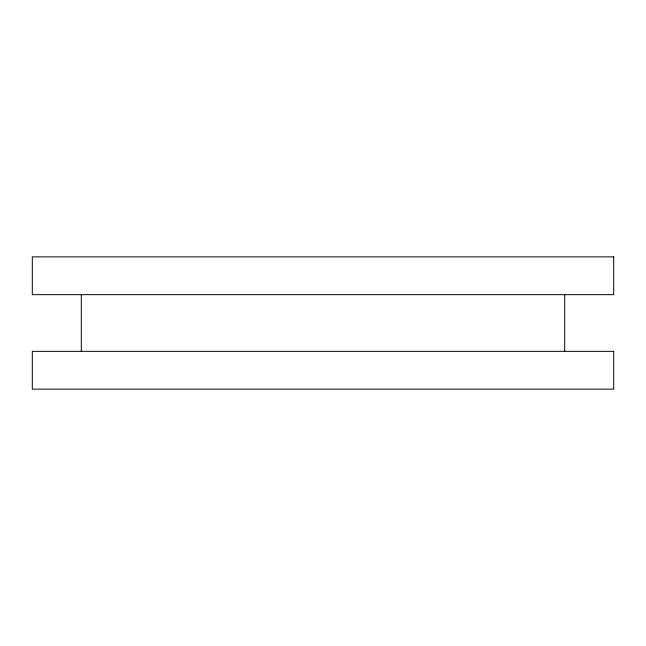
<?xml version="1.0" encoding="UTF-8"?>
<svg xmlns="http://www.w3.org/2000/svg" width="646" height="646" viewBox="0 0 646 646"><rect width="100%" height="100%" fill="white"/><g stroke="black" fill="none" stroke-linecap="round" stroke-linejoin="round"><path stroke-width="0.97" d="M564.693 294.657L564.693 351.343M81.307 294.657L81.307 351.343M613.7 256.866L32.3 256.866L32.3 294.657L613.7 294.657L613.7 256.866M613.7 351.343L32.3 351.343L32.3 389.134L613.7 389.134L613.7 351.343"/></g></svg>
